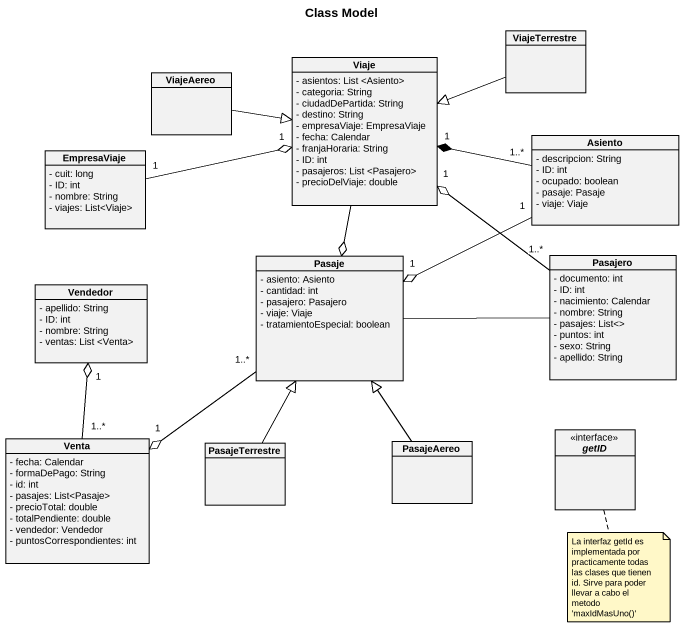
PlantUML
@startuml
title Class Model
hide circle
hide empty members
skinparam classAttributeIconSize 0
class Viaje {
  - asientos: List <Asiento>
  - categoria: String
  - ciudadDePartida: String
  - destino: String
  - empresaViaje: EmpresaViaje
  - fecha: Calendar
  - franjaHoraria: String
  - ID: int
  - pasajeros: List <Pasajero>
  - precioDelViaje: double
}
class ViajeTerrestre
class ViajeAereo
class Asiento {
  - descripcion: String
  - ID: int
  - ocupado: boolean
  - pasaje: Pasaje
  - viaje: Viaje
}
class EmpresaViaje {
  - cuit: long
  - ID: int
  - nombre: String
  - viajes: List<Viaje>
}
class Pasaje {
  - asiento: Asiento
  - cantidad: int
  - pasajero: Pasajero
  - viaje: Viaje
  - tratamientoEspecial: boolean
}
class Pasajero {
  - documento: int
  - ID: int
  - nacimiento: Calendar
  - nombre: String
  - pasajes: List<>
  - puntos: int
  - sexo: String
  - apellido: String
}
class Vendedor {
  - apellido: String
  - ID: int
  - nombre: String
  - ventas: List <Venta>
}
class Venta {
  - fecha: Calendar
  - formaDePago: String
  - id: int
  - pasajes: List<Pasaje>
  - precioTotal: double
  - totalPendiente: double
  - vendedor: Vendedor
  - puntosCorrespondientes: int
}
class PasajeTerrestre
class PasajeAereo
interface getID <<interface>>
Viaje --o Pasaje
ViajeTerrestre -left-|> Viaje
ViajeAereo -right-|> Viaje
Asiento "1..*" -left-* "1" Viaje
Asiento "1" -left-o "1" Pasaje
EmpresaViaje "1" -right-o "1" Viaje
Pasaje -right- Pasajero
Pasaje "1..*" --o "1" Venta
Pasajero "1..*" -up-o "1" Viaje
Venta "1..*" -up-o "1" Vendedor
PasajeTerrestre -up-|> Pasaje
PasajeAereo -up-|> Pasaje
note bottom of getID : La interfaz getId es implementada por practicamente todas las clases que tienen id. Sirve para poder llevar a cabo el metodo 'maxIdMasUno()'
@enduml
